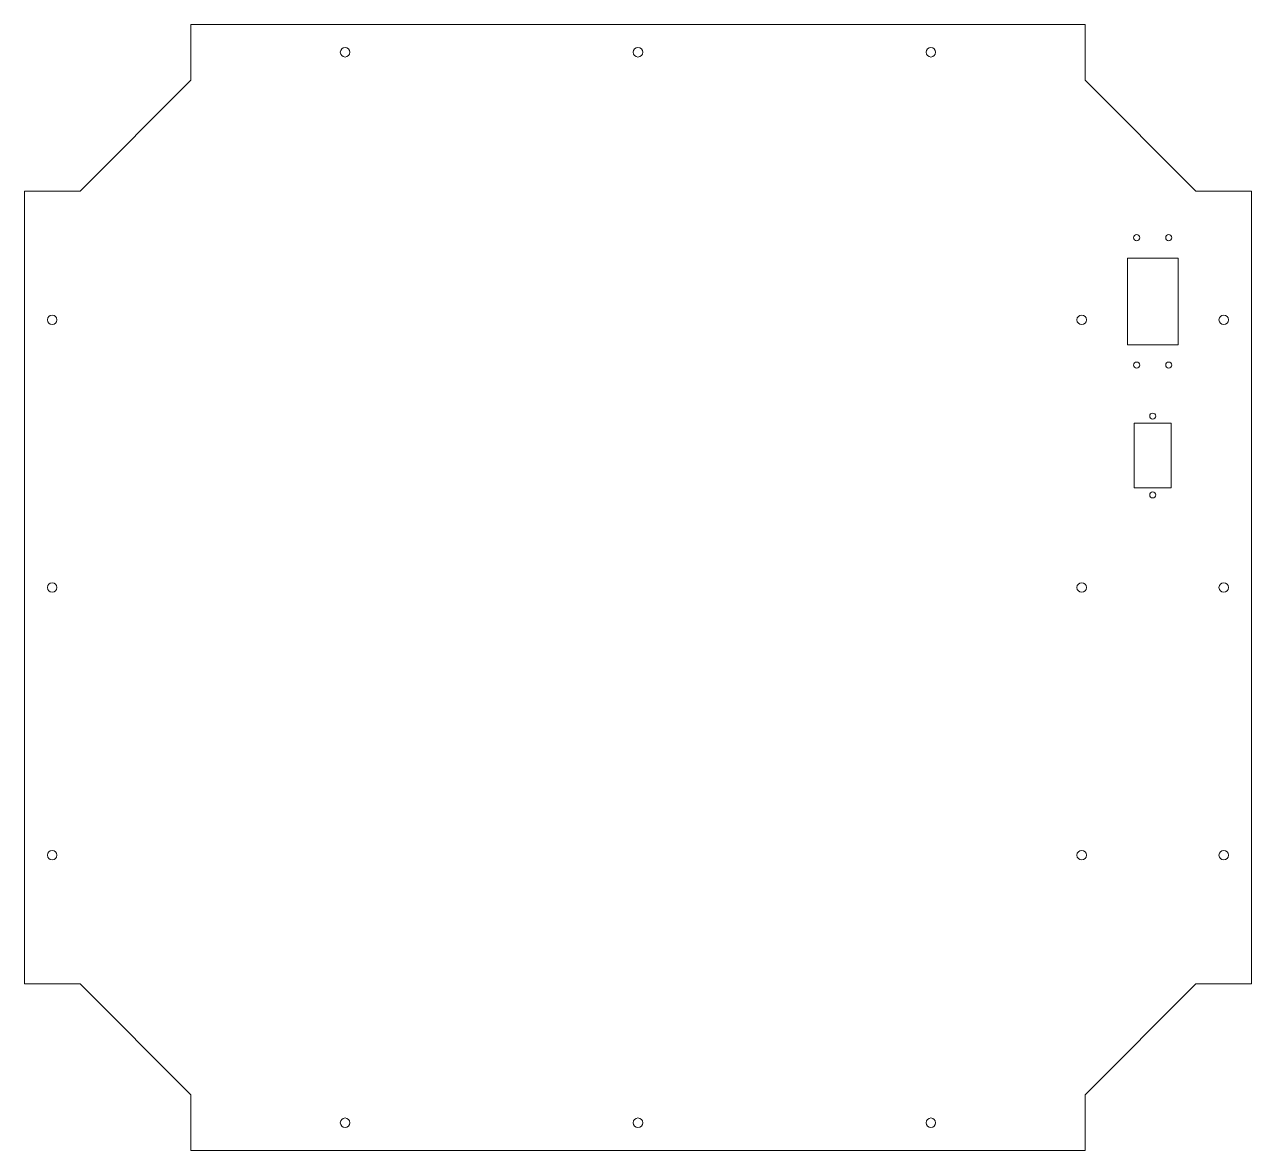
# Model space of a CAD drawing. Header units: inches. Extents: x -7.8 to 18.4, y -7.7 to 16.3.
import ezdxf

# ---------------------------------------------------------------- set-up
doc = ezdxf.new("R2010")
doc.units = ezdxf.units.IN
doc.header["$MEASUREMENT"] = 0
doc.layers.add('VISIBLE', color=7, linetype='Continuous', lineweight=0)

msp = doc.modelspace()

# ---------------------------------------------------------------- linework, layer by layer
at = {"layer": 'VISIBLE'}
for p, q in [((-4.202, 16.325), (-4.202, 15.136)), ((-4.202, 16.325), (14.877, 16.325)), ((14.877, 16.325), (14.877, 15.136)), ((-4.202, 15.136), (-6.564, 12.774)), ((14.877, 15.136), (17.239, 12.774)), ((-6.564, 12.774), (-7.753, 12.774)), ((-7.753, -4.14), (-7.753, 12.774)), ((17.239, 12.774), (18.428, 12.774)), ((18.428, -4.14), (18.428, 12.774)), ((15.78, 11.344), (15.78, 9.494)), ((16.863, 11.344), (15.78, 11.344)), ((16.863, 11.344), (16.863, 9.494)), ((16.863, 9.494), (15.78, 9.494)), ((15.928, 7.821), (15.928, 6.443)), ((16.715, 7.821), (15.928, 7.821)), ((16.715, 7.821), (16.715, 6.443)), ((16.715, 6.443), (15.928, 6.443)), ((-6.564, -4.14), (-7.753, -4.14)), ((-4.202, -6.502), (-6.564, -4.14)), ((14.877, -6.502), (17.239, -4.14)), ((17.239, -4.14), (18.428, -4.14)), ((-4.202, -7.691), (-4.202, -6.502)), ((14.877, -7.691), (14.877, -6.502)), ((-4.202, -7.691), (14.877, -7.691))]:
    msp.add_line(p, q, dxfattribs=at)
for centre in [(16.322, 7.972), (16.322, 6.291)]:
    msp.add_circle(centre, 0.065, dxfattribs=at)
for centre, radius, start, end in [((-0.913, 15.734), 0.102, 90, 270), ((-0.913, 15.734), 0.102, 270, 90), ((5.337, 15.734), 0.102, 90, 270), ((5.337, 15.734), 0.102, 270, 90), ((11.587, 15.734), 0.102, 90, 270), ((11.587, 15.734), 0.102, 270, 90), ((15.979, 11.778), 0.065, 90, 270), ((15.979, 11.778), 0.065, 270, 90), ((16.664, 11.778), 0.065, 90, 270), ((16.664, 11.778), 0.065, 270, 90), ((-7.163, 10.026), 0.102, 90, 270), ((-7.163, 10.026), 0.102, 270, 90), ((14.806, 10.026), 0.102, 90, 270), ((14.806, 10.026), 0.102, 270, 90), ((17.837, 10.026), 0.102, 90, 270), ((17.837, 10.026), 0.102, 270, 90), ((15.979, 9.061), 0.065, 90, 270), ((15.979, 9.061), 0.065, 270, 90), ((16.664, 9.061), 0.065, 90, 270), ((16.664, 9.061), 0.065, 270, 90), ((-7.163, 4.317), 0.102, 90, 270), ((-7.163, 4.317), 0.102, 270, 90), ((14.806, 4.317), 0.102, 90, 270), ((14.806, 4.317), 0.102, 270, 90), ((17.837, 4.317), 0.102, 90, 270), ((17.837, 4.317), 0.102, 270, 90), ((-7.163, -1.392), 0.102, 90, 270), ((-7.163, -1.392), 0.102, 270, 90), ((14.806, -1.392), 0.102, 90, 270), ((14.806, -1.392), 0.102, 270, 90), ((17.837, -1.392), 0.102, 90, 270), ((17.837, -1.392), 0.102, 270, 90), ((-0.913, -7.1), 0.102, 90, 270), ((-0.913, -7.1), 0.102, 270, 90), ((5.337, -7.1), 0.102, 90, 270), ((5.337, -7.1), 0.102, 270, 90), ((11.587, -7.1), 0.102, 90, 270), ((11.587, -7.1), 0.102, 270, 90)]:
    msp.add_arc(centre, radius, start, end, dxfattribs=at)

doc.saveas('drawing.dxf')
